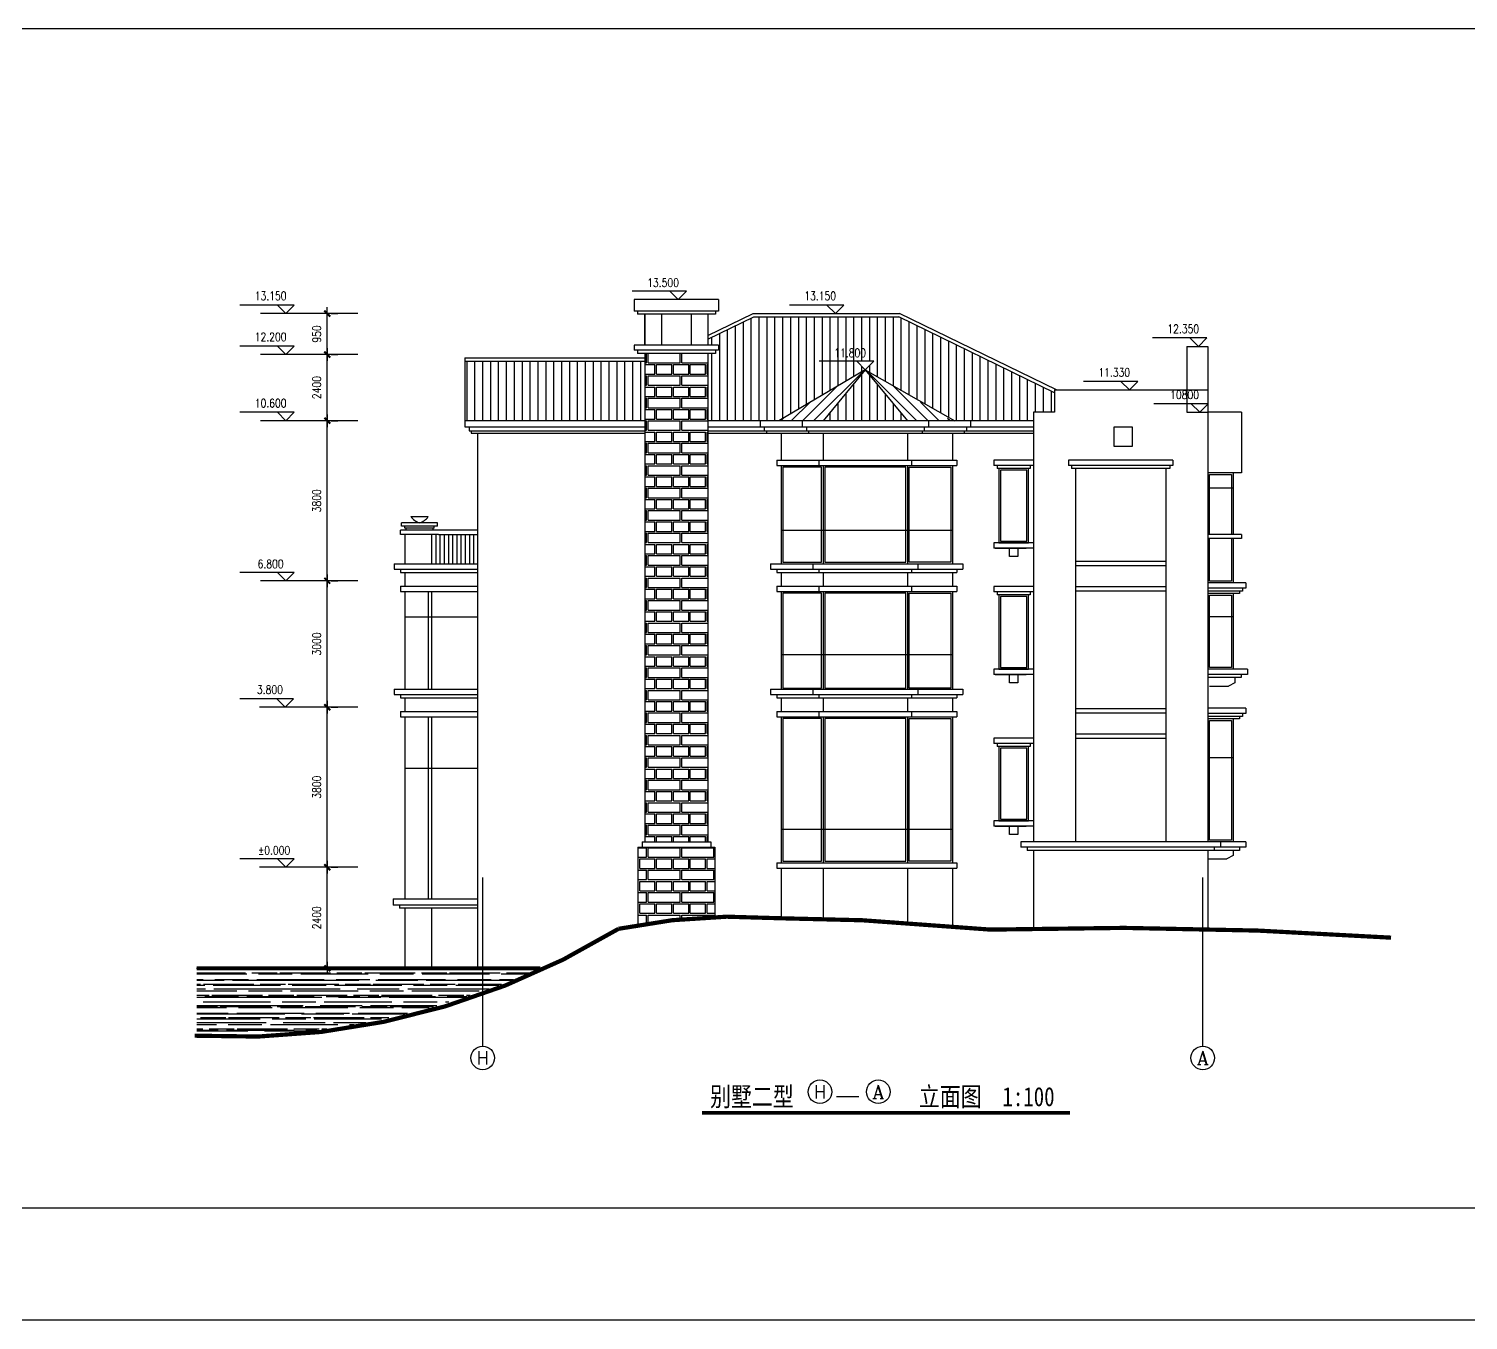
# Model space of a CAD drawing. Extents: x 68494 to 246694, y -171764 to -76879.
# Drawn here: x 150092 to 184274, y -107538 to -76879 of the extents above; entities that cross this region are included whole.
import ezdxf
from ezdxf.enums import TextEntityAlignment as Align

# ---------------------------------------------------------------- set-up
doc = ezdxf.new("R2010")
doc.units = 0
doc.header["$LTSCALE"] = 1000
doc.header["$MEASUREMENT"] = 0
doc.layers.get('0').update_dxf_attribs({"linetype": 'CONTINUOUS'})
for name, color, linetype in [('AXIS', 3, 'CONTINUOUS'), ('AXIS_TEXT', 7, 'CONTINUOUS'), ('HATCH', 8, 'CONTINUOUS'), ('PUB_DIM', 3, 'CONTINUOUS'), ('SHEET', 1, 'CONTINUOUS'), ('TEXT', 7, 'CONTINUOUS'), ('Tile', 8, 'CONTINUOUS'), ('WALL', 4, 'CONTINUOUS'), ('WINDOW', 51, 'CONTINUOUS')]:
    doc.layers.add(name, color=color, linetype=linetype)
doc.styles.add('COMPLEX', font='COMPLEX')
doc.styles.add('DIM_FONT', font='SIMPLEX', dxfattribs={"width": 0.8})
doc.styles.get("Standard").update_dxf_attribs({"font": ''})
doc.styles.get('Standard').set_extended_font_data('KaiTi_GB2312')
doc.dimstyles.new('DIMN', dxfattribs={"dimtxt": 300, "dimasz": 1, "dimexe": 250, "dimexo": 300, "dimgap": 150, "dimtad": 1, "dimdec": 0, "dimzin": 0, "dimdsep": 46, "dimtxsty": 'DIM_FONT', "dimblk": '_DIMX', "dimblk1": 'DIMBK1', "dimblk2": 'DIMBK1', "dimcen": 1, "dimclrt": 7, "dimadec": 0, "dimazin": 0, "dimtfac": 1, "dimtdec": 0, "dimtix": 1, "dimtmove": 2, "dimatfit": 3, "dimldrblk": '_DIMX', "dimfxl": 1, "dimtvp": 1.5, "dimtolj": 1, "dimtzin": 0, "dimarcsym": 0})

# ---------------------------------------------------------------- blocks, each defined once
blk = doc.blocks.new('_AXISO')
blk.add_circle((0, 0), 0.5)
at = {"layer": 'AXIS_TEXT', "style": 'COMPLEX', "width": 1.041667}
blk.add_attdef('A', text='', height=0.56, dxfattribs=at).set_placement((-0.25, -0.28), (0.25, -0.28), align=Align.FIT)
blk = doc.blocks.new('_DIMX')
blk.add_line((-150, 0), (150, 0))
at = {"const_width": 50}
blk.add_lwpolyline([(-70, -70), (70, 70)], dxfattribs=at)
blk = doc.blocks.new('*D316')
at = {"color": 0, "linetype": 'ByBlock', "transparency": 16777216}
for p, q in [((157181, -96783), (157181, -92985)), ((157275, -92984), (157431, -92984)), ((157275, -96784), (157431, -96784))]:
    blk.add_line(p, q, dxfattribs=at)
for p, rotation in [((157181, -92984), 90), ((157181, -96784), 270)]:
    blk.add_blockref('_DIMX', p, dxfattribs=dict(at, rotation=rotation))
at = {"color": 7, "linetype": 'ByBlock', "transparency": 16777216, "insert": (156931, -94884), "char_height": 200, "attachment_point": 5, "rotation": 90, "style": 'DIM_FONT'}
blk.add_mtext('\\A1;3800', dxfattribs=at)
blk = doc.blocks.new('DIMBK1')
at = {"color": 0}
blk.add_line((-1, 0), (1, 0), dxfattribs=at)
blk.add_circle((0, 0), 0.25, dxfattribs=at)
blk = doc.blocks.new('*D315')
at = {"color": 0, "linetype": 'ByBlock', "transparency": 16777216}
for p, q in [((157181, -92983), (157181, -89985)), ((157275, -89984), (157431, -89984)), ((157275, -92984), (157431, -92984))]:
    blk.add_line(p, q, dxfattribs=at)
for p, rotation in [((157181, -89984), 90), ((157181, -92984), 270)]:
    blk.add_blockref('_DIMX', p, dxfattribs=dict(at, rotation=rotation))
at = {"color": 7, "linetype": 'ByBlock', "transparency": 16777216, "insert": (156931, -91484), "char_height": 200, "attachment_point": 5, "rotation": 90, "style": 'DIM_FONT'}
blk.add_mtext('\\A1;3000', dxfattribs=at)
blk = doc.blocks.new('*D314')
at = {"color": 0, "linetype": 'ByBlock', "transparency": 16777216}
for p, q in [((157181, -89983), (157181, -86185)), ((157275, -86184), (157431, -86184)), ((157275, -89984), (157431, -89984))]:
    blk.add_line(p, q, dxfattribs=at)
for p, rotation in [((157181, -86184), 90), ((157181, -89984), 270)]:
    blk.add_blockref('_DIMX', p, dxfattribs=dict(at, rotation=rotation))
at = {"color": 7, "linetype": 'ByBlock', "transparency": 16777216, "insert": (156931, -88084), "char_height": 200, "attachment_point": 5, "rotation": 90, "style": 'DIM_FONT'}
blk.add_mtext('\\A1;3800', dxfattribs=at)
blk = doc.blocks.new('*D313')
at = {"color": 0, "linetype": 'ByBlock', "transparency": 16777216}
for p, q in [((157181, -86183), (157181, -84613)), ((157275, -84612), (157431, -84612)), ((157275, -86184), (157431, -86184))]:
    blk.add_line(p, q, dxfattribs=at)
for p, rotation in [((157181, -84612), 90), ((157181, -86184), 270)]:
    blk.add_blockref('_DIMX', p, dxfattribs=dict(at, rotation=rotation))
at = {"color": 7, "linetype": 'ByBlock', "transparency": 16777216, "insert": (156931, -85398), "char_height": 200, "attachment_point": 5, "rotation": 90, "style": 'DIM_FONT'}
blk.add_mtext('\\A1;2400', dxfattribs=at)
blk = doc.blocks.new('*D312')
at = {"color": 0, "linetype": 'ByBlock', "transparency": 16777216}
for p, q in [((157181, -84611), (157181, -83639)), ((157275, -83638), (157431, -83638)), ((157275, -84612), (157431, -84612))]:
    blk.add_line(p, q, dxfattribs=at)
for p, rotation in [((157181, -83638), 90), ((157181, -84612), 270)]:
    blk.add_blockref('_DIMX', p, dxfattribs=dict(at, rotation=rotation))
at = {"color": 7, "linetype": 'ByBlock', "transparency": 16777216, "insert": (156931, -84125), "char_height": 200, "attachment_point": 5, "rotation": 90, "style": 'DIM_FONT'}
blk.add_mtext('\\A1;950', dxfattribs=at)
blk = doc.blocks.new('*D311')
at = {"color": 0, "linetype": 'ByBlock', "transparency": 16777216}
for p, q in [((157181, -99183), (157181, -96785)), ((157275, -96784), (157431, -96784)), ((157275, -99184), (157431, -99184))]:
    blk.add_line(p, q, dxfattribs=at)
for p, rotation in [((157181, -96784), 90), ((157181, -99184), 270)]:
    blk.add_blockref('_DIMX', p, dxfattribs=dict(at, rotation=rotation))
at = {"color": 7, "linetype": 'ByBlock', "transparency": 16777216, "insert": (156931, -97984), "char_height": 200, "attachment_point": 5, "rotation": 90, "style": 'DIM_FONT'}
blk.add_mtext('\\A1;2400', dxfattribs=at)

msp = doc.modelspace()

# ---------------------------------------------------------------- hatches: boundary and pattern name
h = msp.add_hatch()
h.set_pattern_fill('ANSI31', color=8, scale=1500, style=0)
h.set_pattern_definition([(45, (7586.22, -15580.56), (-132.58252, 132.58252), [])])
h.paths.add_polyline_path([(167900.3, -86182.5), (168957.2, -86182.5), (169957.1, -84973)])
h = msp.add_hatch()
h.set_pattern_fill('ANSI31', color=8, scale=1500, style=0)
h.set_pattern_definition([(135, (332327.9, -15580.56), (132.58252, 132.58252), [])])
h.paths.add_polyline_path([(172013.8, -86182.5), (170956.9, -86182.5), (169957.1, -84973)])
at = {"layer": 'HATCH'}
h = msp.add_hatch(dxfattribs=at)
h.set_pattern_fill('ANSI31', color=256, scale=1500, angle=45, style=0)
h.paths.add_polyline_path([(167309.2, -83716.7), (166220.8, -84247.5), (166220.8, -84387.3), (166470.8, -84387.3), (166470.8, -84512.3), (166395.8, -84512.3), (166395.8, -84587.3), (166220.8, -84587.3), (166220.8, -86182.5), (167900.3, -86182.5), (169957.1, -84973), (169757.1, -84773), (170157.1, -84773), (169957.1, -84973), (172084.1, -86182.5), (173950.8, -86182.5), (173950.8, -85983.7), (174450.8, -85983.7), (174450.8, -85520.4), (170752.5, -83716.7)])
h.paths.add_polyline_path([(160450.8, -84770.9), (160450.8, -86182.5), (164720.8, -86182.5), (164720.8, -84770.9)])
h.paths.add_polyline_path([(169181.3, -84723), (170012.8, -84723), (170012.8, -84423), (169181.3, -84423)], flags=24)
h = msp.add_hatch(dxfattribs=at)
h.set_pattern_fill('AR-BRELM', color=256, scale=100, style=0)
h.set_pattern_definition([(0, (0, 0), (0, 533.4), [762.5, -37.5]), (0, (0, 225), (0, 533.4), [762.5, -37.5]), (0, (200, 266.7), (0, 533.4), [362.5, -37.5]), (0, (200, 491.7), (0, 533.4), [362.5, -37.5]), (90, (0, 0), (-800, 5e-14), [225, -308.4]), (90, (-37.5, 0), (-800, 5e-14), [225, -308.4]), (90, (200, 266.7), (-400, 2e-14), [225, -308.4]), (90, (162.5, 266.7), (-400, 2e-14), [225, -308.4])])
h.paths.add_polyline_path([(166220.8, -84587.3), (164720.8, -84587.3), (164720.8, -96183.7), (166220.8, -96183.7)])
h.paths.add_polyline_path([(164555.1, -98158.7, -0.0334363), (166386.6, -97966.1), (166386.6, -96308.7), (164555.1, -96308.7)])
h = msp.add_hatch(dxfattribs=at)
h.set_pattern_fill('ANSI31', color=256, scale=1500, angle=45, style=0)
h.paths.add_polyline_path([(169957.1, -84973), (168957.2, -86182.5), (170956.9, -86182.5)])
h = msp.add_hatch(dxfattribs=at)
h.set_pattern_fill('AR-RROOF', color=256, scale=200, style=0)
h.set_pattern_definition([(0, (7650, -15867.97), (440, 200), [3000, -400, 1000, -200]), (0, (7916, -15767.97), (-200, 266), [600, -66, 1200, -150]), (0, (7750, -15697.97), (1040, 134), [1600, -280, 800, -200])])
h.paths.add_polyline_path([(162003.6, -99283.7), (154084.5, -99283.7), (154084.5, -100808.7, 0.1051432)])

# ---------------------------------------------------------------- linework, layer by layer
for p, q in [((159167.1, -88461.2), (159576.6, -88461.2)), ((159755.8, -88883.7), (159755.8, -89583.8)), ((159855.8, -88883.7), (159855.8, -89583.8)), ((159855.8, -88883.7), (159855.8, -89583.8)), ((159855.8, -88883.7), (159855.8, -89583.8)), ((159955.8, -88883.7), (159955.8, -89583.8)), ((160055.8, -88883.7), (160055.8, -89583.8)), ((160155.8, -88883.7), (160155.8, -89583.8)), ((160255.8, -88883.7), (160255.8, -89583.8)), ((160355.8, -88883.7), (160355.8, -89583.8)), ((160355.8, -88883.7), (160355.8, -89583.8)), ((160355.8, -88883.7), (160355.8, -89583.8)), ((160455.8, -88883.7), (160455.8, -89583.8)), ((160555.8, -88883.7), (160555.8, -89583.8)), ((160655.8, -88883.7), (160655.8, -89583.8)), ((154077.9, -99183.7), (162236.1, -99183.7)), ((169272.4, -102226.3), (169805.9, -102226.3))]:
    msp.add_line(p, q)
at = {"const_width": 100}
for points in [[(167957.4, -97996.2, 0.0704904), (164097.9, -98245.9, -0.1531519), (154030.1, -100783.7)], [(182442.4, -98456.5, 0.0247496), (172927.7, -98264.9), (169888, -98043.2), (167957.4, -97996.2)]]:
    msp.add_lwpolyline(points, format="xyb", dxfattribs=at)
at = {"const_width": 90}
msp.add_lwpolyline([(154077.9, -99183.7), (162236.1, -99183.7)], dxfattribs=at)
for centre, start, end in [((159483.3, -88237.9), 215.22636, 253.26584), ((159260.4, -88237.9), 286.73416, 324.77364)]:
    msp.add_arc(centre, 387.2, start, end)
at = {"layer": 'AXIS'}
for p, q in [((160870.8, -101031.6), (160870.8, -97031.6)), ((177970.8, -101031.6), (177970.8, -97031.6))]:
    msp.add_line(p, q, dxfattribs=at)
at = {"layer": 'HATCH'}
for p, q in [((166470.8, -83307.4), (164470.8, -83307.4)), ((164470.8, -83307.4), (164470.8, -83582.4)), ((166470.8, -83307.4), (166470.8, -83582.4)), ((166470.8, -83582.4), (164470.8, -83582.4)), ((164545.8, -83582.4), (164545.8, -83657.4)), ((166395.8, -83657.4), (164545.8, -83657.4)), ((164720.8, -84387.3), (164720.8, -83657.4)), ((166395.8, -83657.4), (164720.8, -83657.4)), ((164720.8, -83657.4), (164720.8, -84387.3)), ((164720.8, -83657.4), (164720.8, -84387.3)), ((165120.8, -83657.4), (165120.8, -84387.3)), ((165820.8, -83657.4), (165820.8, -84387.3)), ((166220.8, -83657.4), (166220.8, -84387.3)), ((166395.8, -83582.4), (166395.8, -83657.4)), ((166470.8, -84387.3), (164470.8, -84387.3)), ((164470.8, -84387.3), (164470.8, -84512.3)), ((166470.8, -84387.3), (166470.8, -84512.3)), ((166470.8, -84512.3), (164470.8, -84512.3)), ((164545.8, -84512.3), (164545.8, -84587.3)), ((166395.8, -84587.3), (164545.8, -84587.3)), ((166370.8, -84512.3), (164570.8, -84512.3)), ((164720.8, -84587.3), (164720.8, -96183.7)), ((166220.8, -84587.3), (166220.8, -96183.7)), ((166395.8, -84512.3), (166395.8, -84587.3)), ((164555.1, -96308.7), (166386.6, -96308.7)), ((164555.1, -96308.7), (164555.1, -98160)), ((164655.1, -96183.7), (166286.6, -96183.7)), ((164655.1, -96183.7), (164655.1, -96308.7)), ((166286.6, -96183.7), (166286.6, -96308.7)), ((166386.6, -96308.7), (166386.6, -97967.6))]:
    msp.add_line(p, q, dxfattribs=at)
at = {"layer": 'PUB_DIM'}
for p, q in [((165514.9, -83107.4), (164422.4, -83107.4)), ((165314.9, -83107.4), (165514.9, -83307.4)), ((165714.9, -83107.4), (165314.9, -83107.4)), ((165514.9, -83307.4), (165714.9, -83107.4)), ((156195.5, -83436.7), (155102.9, -83436.7)), ((157909, -83636.7), (155594.6, -83636.7)), ((155995.5, -83436.7), (156195.5, -83636.7)), ((156395.5, -83436.7), (155995.5, -83436.7)), ((156195.5, -83636.7), (156395.5, -83436.7)), ((169245.6, -83436.7), (168153.1, -83436.7)), ((169045.6, -83436.7), (169245.6, -83636.7)), ((169445.6, -83436.7), (169045.6, -83436.7)), ((169245.6, -83636.7), (169445.6, -83436.7)), ((156195.5, -84410.9), (155102.9, -84410.9)), ((155995.5, -84410.9), (156195.5, -84610.9)), ((156395.5, -84410.9), (155995.5, -84410.9)), ((156195.5, -84610.9), (156395.5, -84410.9)), ((177867.1, -84219.5), (176774.5, -84219.5)), ((177667.1, -84219.5), (177867.1, -84419.5)), ((178067.1, -84219.5), (177667.1, -84219.5)), ((177867.1, -84419.5), (178067.1, -84219.5)), ((157909, -84610.9), (155594.6, -84610.9)), ((169957.1, -84773), (168864.5, -84773)), ((169757.1, -84773), (169957.1, -84973)), ((170157.1, -84773), (169757.1, -84773)), ((169957.1, -84973), (170157.1, -84773)), ((176229, -85253.9), (175136.5, -85253.9)), ((176029, -85253.9), (176229, -85453.9)), ((176429, -85253.9), (176029, -85253.9)), ((176229, -85453.9), (176429, -85253.9)), ((177898.9, -85783.5), (176806.3, -85783.5)), ((177698.9, -85783.5), (177898.9, -85983.5)), ((178098.9, -85783.5), (177698.9, -85783.5)), ((177898.9, -85983.5), (178098.9, -85783.5)), ((156195.5, -85983.2), (155102.9, -85983.2)), ((155995.5, -85983.2), (156195.5, -86183.2)), ((156395.5, -85983.2), (155995.5, -85983.2)), ((156195.5, -86183.2), (156395.5, -85983.2)), ((157907.1, -86183.5), (155592.6, -86183.5)), ((156195.1, -89783.7), (155102.6, -89783.7)), ((155995.1, -89783.7), (156195.1, -89983.7)), ((156395.1, -89783.7), (155995.1, -89783.7)), ((156195.1, -89983.7), (156395.1, -89783.7)), ((157907.1, -89983.7), (155592.6, -89983.7)), ((156179.2, -92783.8), (155102.6, -92783.8)), ((155979.2, -92783.8), (156179.2, -92983.8)), ((156379.2, -92783.8), (155979.2, -92783.8)), ((156179.2, -92983.8), (156379.2, -92783.8)), ((157907.1, -92983.8), (155568.7, -92983.8)), ((156195.1, -96583.7), (155102.6, -96583.7)), ((155995.1, -96583.7), (156195.1, -96783.7)), ((156395.1, -96583.7), (155995.1, -96583.7)), ((156195.1, -96783.7), (156395.1, -96583.7)), ((157907.1, -96783.7), (155568.7, -96783.7))]:
    msp.add_line(p, q, dxfattribs=at)
at = {"layer": 'SHEET', "color": 1}
for p, q in [((189005.4, -76879.3), (149405.4, -76879.3)), ((189005.4, -104879.3), (149405.4, -104879.3)), ((187293.5, -107538), (127893.6, -107538))]:
    msp.add_line(p, q, dxfattribs=at)
at = {"layer": 'Tile', "color": 3, "const_width": 84}
msp.add_lwpolyline([(166078.9, -102614.9), (174817.6, -102614.9)], dxfattribs=at)
at = {"layer": 'WALL'}
for p, q in [((166220.8, -84158.5), (167290.7, -83636.7)), ((167290.7, -83636.7), (170771, -83636.7)), ((174496.8, -85453.9), (170771, -83636.7)), ((177590.8, -84419.5), (178090.8, -84419.5)), ((177590.8, -84419.5), (177590.8, -85438.2)), ((178090.8, -84419.5), (178090.8, -96183.7)), ((160450.8, -84690.9), (160450.8, -86182.5)), ((160450.8, -84690.9), (164720.8, -84690.9)), ((174450.8, -85453.9), (174450.8, -85983.7)), ((174450.8, -85453.9), (177590.8, -85453.9)), ((177590.8, -85438.2), (177590.8, -85983.5)), ((177590.8, -85453.9), (178090.8, -85453.9)), ((174450.8, -85983.7), (173950.8, -85983.7)), ((173950.8, -85983.7), (173950.8, -96183.7)), ((177590.8, -85983.5), (178090.8, -85983.5)), ((160450.8, -86182.5), (160450.8, -86332.5)), ((160450.8, -86332.5), (160550.8, -86332.5)), ((160550.8, -86332.5), (160550.8, -86422.5)), ((160550.8, -86422.5), (160600.8, -86422.5)), ((160600.8, -86422.5), (160600.8, -86482.5)), ((160600.8, -86482.5), (160750.8, -86482.5)), ((160600.8, -86482.5), (160750.8, -86482.5)), ((160750.8, -86482.5), (160750.8, -99183.7)), ((159022.9, -88883.7), (159022.9, -89583.8)), ((159022.9, -89783.8), (159022.9, -90110.8)), ((159022.9, -90235.8), (159022.9, -92559.8)), ((159022.9, -92759.8), (159022.9, -93086.8)), ((159022.9, -93211.8), (159022.9, -97533.7)), ((173950.8, -96383.7), (173950.8, -98240.3)), ((178090.8, -96383.7), (178090.8, -98251.9)), ((159022.9, -97758.7), (159022.9, -99183.7))]:
    msp.add_line(p, q, dxfattribs=at)
at = {"layer": 'WALL', "color": 7}
for p, q in [((166220.8, -84247.5), (167309.2, -83716.7)), ((167309.2, -83716.7), (170752.5, -83716.7)), ((174450.8, -85520.4), (170752.5, -83716.7)), ((160450.8, -84770.9), (164720.8, -84770.9)), ((169957.1, -84973), (167900.2, -86182.6)), ((169957.1, -84973), (168957.2, -86182.6)), ((169957.1, -84973), (172084.2, -86182.6)), ((169957.1, -84973), (170956.9, -86182.6)), ((178890.8, -85983.5), (178090.8, -85983.5)), ((178890.8, -85983.7), (178890.8, -87423.7)), ((160450.8, -86182.5), (164720.8, -86182.5)), ((160550.8, -86332.5), (164720.8, -86332.5)), ((160600.8, -86422.5), (164720.8, -86422.5)), ((166220.8, -86182.5), (173950.8, -86182.5)), ((166220.8, -86332.5), (173950.8, -86332.5)), ((166220.8, -86422.5), (173950.8, -86422.5)), ((167457.4, -86182.5), (167457.4, -86332.5)), ((167557.4, -86332.5), (167557.4, -86422.5)), ((167609.6, -86422.5), (167609.6, -86482.5)), ((168457.3, -86182.5), (168457.3, -86332.5)), ((168557.3, -86332.5), (168557.3, -86422.5)), ((168609.5, -86422.5), (168609.5, -86482.5)), ((171304.6, -86422.5), (171304.6, -86482.5)), ((171356.8, -86332.5), (171356.8, -86422.5)), ((171456.8, -86182.5), (171456.8, -86332.5)), ((172304.5, -86422.5), (172304.5, -86482.5)), ((172356.8, -86332.5), (172356.8, -86422.5)), ((172456.8, -86182.5), (172456.8, -86332.5)), ((160750.8, -86482.5), (164720.8, -86482.5)), ((166220.8, -86482.5), (173950.8, -86482.5)), ((167957.4, -86482.5), (167957.4, -87119.7)), ((168957.3, -86482.5), (168957.3, -87119.7)), ((170956.8, -86482.5), (170956.8, -87119.7)), ((172027.1, -86482.5), (172027.1, -87119.7)), ((167857.4, -87119.7), (172127.1, -87119.7)), ((167857.4, -87119.7), (167857.4, -87244.7)), ((168857.3, -87119.7), (168857.3, -87244.7)), ((171056.8, -87119.7), (171056.8, -87244.7)), ((172127.1, -87119.7), (172127.1, -87244.7)), ((173950.8, -87119.8), (173010.8, -87119.8)), ((173010.8, -87119.8), (173010.8, -87244.8)), ((173950.8, -87119.8), (173950.8, -87244.8)), ((177260.8, -87119.8), (174780.8, -87119.8)), ((174780.8, -87119.8), (174780.8, -87244.8)), ((177260.8, -87119.8), (177260.8, -87244.8)), ((167857.4, -87244.7), (172127.1, -87244.7)), ((167957.4, -87244.7), (167957.4, -89583.8)), ((168957.3, -87244.7), (168957.3, -89583.8)), ((170956.8, -87244.7), (170956.8, -89583.8)), ((172027.1, -87244.7), (172027.1, -89583.8)), ((173950.8, -87244.8), (173010.8, -87244.8)), ((173085.8, -87244.8), (173085.8, -87319.8)), ((173875.8, -87319.8), (173085.8, -87319.8)), ((173875.8, -87244.8), (173875.8, -87319.8)), ((177260.8, -87244.8), (174780.8, -87244.8)), ((174855.8, -87244.8), (174855.8, -87319.8)), ((177185.8, -87319.8), (174855.8, -87319.8)), ((174950.8, -87319.8), (174950.8, -96183.7)), ((177090.8, -87319.8), (177090.8, -96183.7)), ((177185.8, -87244.8), (177185.8, -87319.8)), ((178890.8, -87423.7), (178090.8, -87423.7)), ((158922.9, -88883.7), (158922.9, -88783.7)), ((160750.8, -88783.7), (158922.9, -88783.7)), ((159796.9, -88608.7), (158946.8, -88608.7)), ((158946.8, -88683.7), (158946.8, -88608.7)), ((159796.9, -88683.7), (158946.8, -88683.7)), ((159021.8, -88733.7), (159021.8, -88683.7)), ((159721.9, -88733.7), (159021.8, -88733.7)), ((159047.9, -88733.7), (159047.9, -88783.7)), ((159696.9, -88783.7), (159696.9, -88733.7)), ((159721.9, -88733.7), (159721.9, -88683.7)), ((159796.9, -88683.7), (159796.9, -88608.7)), ((159820.8, -88883.7), (158922.9, -88883.7)), ((159655.8, -88883.7), (159655.8, -89583.8)), ((159820.8, -88883.7), (160750.8, -88883.7)), ((173010.8, -89083.9), (173010.8, -89208.9)), ((173950.8, -89083.9), (173010.8, -89083.9)), ((173950.8, -89208.9), (173010.8, -89208.9)), ((173040.8, -89208.9), (173780.8, -89208.9)), ((173785.2, -89208.9), (173045.2, -89208.9)), ((173950.8, -89083.9), (173950.8, -89208.9)), ((178890.8, -88883.7), (178090.8, -88883.7)), ((178890.8, -88983.7), (178090.8, -88983.7)), ((178890.8, -88883.7), (178890.8, -88983.7)), ((158772.9, -89583.8), (160750.8, -89583.8)), ((158772.9, -89583.8), (158772.9, -89708.8)), ((158772.9, -89708.8), (160750.8, -89708.8)), ((158872.9, -89708.8), (160750.8, -89708.8)), ((158922.9, -89708.8), (158922.9, -89783.8)), ((158922.9, -89783.8), (160750.8, -89783.8)), ((160750.8, -89783.8), (160750.8, -90110.8)), ((167707.4, -89583.8), (172277.1, -89583.8)), ((167707.4, -89583.8), (167707.4, -89708.8)), ((167707.4, -89708.8), (172277.1, -89708.8)), ((167707.4, -89708.8), (172277.1, -89708.8)), ((167857.4, -89708.8), (167857.4, -89783.8)), ((167857.4, -89783.8), (172127.1, -89783.8)), ((167957.4, -89783.8), (167957.4, -90110.8)), ((167957.4, -89783.8), (167957.4, -90110.8)), ((168707.3, -89583.8), (168707.3, -89708.8)), ((168857.3, -89708.8), (168857.3, -89783.8)), ((168957.3, -89783.8), (168957.3, -90110.8)), ((168957.3, -89783.8), (168957.3, -90110.8)), ((170956.8, -89783.8), (170956.8, -90110.8)), ((170956.8, -89783.8), (170956.8, -90110.8)), ((171056.8, -89708.8), (171056.8, -89783.8)), ((171206.8, -89583.8), (171206.8, -89708.8)), ((172027.1, -89783.8), (172027.1, -90110.8)), ((172027.1, -89783.8), (172027.1, -90110.8)), ((172127.1, -89708.8), (172127.1, -89783.8)), ((172277.1, -89583.8), (172277.1, -89708.8)), ((158922.9, -90110.8), (160750.8, -90110.8)), ((158922.9, -90110.8), (158922.9, -90235.8)), ((158922.9, -90235.8), (160750.8, -90235.8)), ((160750.8, -90235.8), (160750.8, -92559.8)), ((167857.4, -90110.8), (172127.1, -90110.8)), ((167857.4, -90110.8), (167857.4, -90235.8)), ((167857.4, -90235.8), (172127.1, -90235.8)), ((167957.4, -90235.8), (167957.4, -92559.8)), ((168857.3, -90110.8), (168857.3, -90235.8)), ((168857.3, -90110.8), (168857.3, -90235.8)), ((168957.3, -90235.8), (168957.3, -92559.8)), ((168957.3, -90235.8), (168957.3, -92559.8)), ((170956.8, -90235.8), (170956.8, -92559.8)), ((171056.8, -90110.8), (171056.8, -90235.8)), ((171056.8, -90110.8), (171056.8, -90235.8)), ((172027.1, -90235.8), (172027.1, -92559.8)), ((172127.1, -90110.8), (172127.1, -90235.8)), ((173950.8, -90119.8), (173010.8, -90119.8)), ((173010.8, -90119.8), (173010.8, -90244.8)), ((173950.8, -90119.8), (173950.8, -90244.8)), ((178990.8, -90033.7), (178090.8, -90033.7)), ((178990.8, -90158.7), (178090.8, -90158.7)), ((178915.8, -90233.7), (178090.8, -90233.7)), ((178840.8, -90233.7), (178840.8, -90283.7)), ((178915.8, -90158.7), (178915.8, -90233.7)), ((178990.8, -90033.7), (178990.8, -90158.7)), ((173950.8, -90244.8), (173010.8, -90244.8)), ((173085.8, -90244.8), (173085.8, -90319.8)), ((173875.8, -90319.8), (173085.8, -90319.8)), ((173875.8, -90244.8), (173875.8, -90319.8)), ((178840.8, -90283.7), (178090.8, -90283.7)), ((173010.8, -92083.9), (173010.8, -92208.9)), ((173950.8, -92083.9), (173010.8, -92083.9)), ((173950.8, -92208.9), (173010.8, -92208.9)), ((173040.8, -92208.9), (173780.8, -92208.9)), ((173785.2, -92208.9), (173045.2, -92208.9)), ((173950.8, -92083.9), (173950.8, -92208.9)), ((179030.8, -92083.8), (178090.8, -92083.8)), ((179030.8, -92208.8), (178090.8, -92208.8)), ((178880.8, -92208.8), (178090.8, -92208.8)), ((178880.8, -92283.8), (178090.8, -92283.8)), ((178730.8, -92283.8), (178730.8, -92402.9)), ((178880.8, -92208.8), (178880.8, -92283.8)), ((179030.8, -92083.8), (179030.8, -92208.8)), ((158772.9, -92559.8), (160750.8, -92559.8)), ((158772.9, -92559.8), (158772.9, -92684.8)), ((167707.4, -92559.8), (172277.1, -92559.8)), ((167707.4, -92559.8), (167707.4, -92684.8)), ((168707.3, -92559.8), (168707.3, -92684.8)), ((171206.8, -92559.8), (171206.8, -92684.8)), ((172277.1, -92559.8), (172277.1, -92684.8)), ((178130.8, -92484.1), (178580.6, -92484.1)), ((178730.8, -92402.9), (178580.6, -92484.1)), ((158772.9, -92684.8), (160750.8, -92684.8)), ((158872.9, -92684.8), (160750.8, -92684.8)), ((158922.9, -92684.8), (158922.9, -92759.8)), ((158922.9, -92759.8), (160750.8, -92759.8)), ((159022.9, -92759.8), (159022.9, -93086.8)), ((159022.9, -92759.8), (159022.9, -93086.8)), ((160750.8, -92759.8), (160750.8, -93086.8)), ((167707.4, -92684.8), (172277.1, -92684.8)), ((167707.4, -92684.8), (172277.1, -92684.8)), ((167857.4, -92684.8), (167857.4, -92759.8)), ((167857.4, -92759.8), (172127.1, -92759.8)), ((167957.4, -92759.8), (167957.4, -93086.8)), ((167957.4, -92759.8), (167957.4, -93086.8)), ((168857.3, -92684.8), (168857.3, -92759.8)), ((168957.3, -92759.8), (168957.3, -93086.8)), ((168957.3, -92759.8), (168957.3, -93086.8)), ((170956.8, -92759.8), (170956.8, -93086.8)), ((170956.8, -92759.8), (170956.8, -93086.8)), ((171056.8, -92684.8), (171056.8, -92759.8)), ((172027.1, -92759.8), (172027.1, -93086.8)), ((172027.1, -92759.8), (172027.1, -93086.8)), ((172127.1, -92684.8), (172127.1, -92759.8)), ((158922.9, -93086.8), (160750.8, -93086.8)), ((158922.9, -93086.8), (158922.9, -93211.8)), ((158922.9, -93211.8), (160750.8, -93211.8)), ((160750.8, -93211.8), (160750.8, -97533.7)), ((167857.4, -93086.8), (172127.1, -93086.8)), ((167857.4, -93086.8), (167857.4, -93211.8)), ((167857.4, -93211.8), (172127.1, -93211.8)), ((167957.4, -93211.8), (167957.4, -96683.7)), ((168857.3, -93086.8), (168857.3, -93211.8)), ((168957.3, -93211.8), (168957.3, -96683.7)), ((170956.8, -93211.8), (170956.8, -96683.7)), ((171056.8, -93086.8), (171056.8, -93211.8)), ((172027.1, -93211.8), (172027.1, -96683.7)), ((172127.1, -93086.8), (172127.1, -93211.8)), ((178990.8, -93009.7), (178090.8, -93009.7)), ((178990.8, -93134.7), (178090.8, -93134.7)), ((178915.8, -93209.7), (178090.8, -93209.7)), ((178840.8, -93259.7), (178090.8, -93259.7)), ((178840.8, -93209.7), (178840.8, -93259.7)), ((178915.8, -93134.7), (178915.8, -93209.7)), ((178990.8, -93009.7), (178990.8, -93134.7)), ((173950.8, -93719.6), (173010.8, -93719.6)), ((173010.8, -93719.6), (173010.8, -93844.6)), ((173950.8, -93844.6), (173010.8, -93844.6)), ((173085.8, -93844.6), (173085.8, -93919.6)), ((173875.8, -93919.6), (173085.8, -93919.6)), ((173875.8, -93844.6), (173875.8, -93919.6)), ((173950.8, -93719.6), (173950.8, -93844.6)), ((173010.8, -95683.7), (173010.8, -95808.7)), ((173950.8, -95683.7), (173010.8, -95683.7)), ((173950.8, -95683.7), (173950.8, -95808.7)), ((173950.8, -95808.7), (173010.8, -95808.7)), ((173040.8, -95808.7), (173780.8, -95808.7)), ((173785.2, -95808.7), (173045.2, -95808.7)), ((173650.8, -96183.7), (173650.8, -96308.7)), ((178990.8, -96183.7), (173650.8, -96183.7)), ((176590.8, -96308.7), (173650.8, -96308.7)), ((173800.8, -96308.7), (173800.8, -96383.7)), ((178990.8, -96308.7), (173800.8, -96308.7)), ((178840.8, -96383.7), (173800.8, -96383.7)), ((178240.8, -96308.7), (178240.8, -96383.7)), ((178390.8, -96183.7), (178390.8, -96308.7)), ((178690.8, -96383.7), (178690.8, -96502.8)), ((178840.8, -96308.7), (178840.8, -96383.7)), ((178990.8, -96183.7), (178990.8, -96308.7)), ((167857.4, -96683.7), (172127.1, -96683.7)), ((167857.4, -96683.7), (167857.4, -96808.7)), ((172127.1, -96683.7), (172127.1, -96808.7)), ((178090.8, -96584), (178540.6, -96584)), ((178690.8, -96502.8), (178540.6, -96584)), ((167857.4, -96808.7), (172127.1, -96808.7)), ((167957.4, -96808.7), (167957.4, -97996.2)), ((168957.3, -96808.7), (168957.3, -98020.5)), ((170956.8, -96808.7), (170956.8, -98122.8)), ((172027.1, -96808.7), (172027.1, -98197.3)), ((158746.2, -97533.7), (160750.8, -97533.7)), ((158746.2, -97533.7), (158746.2, -97683.7)), ((160750.8, -97683.7), (158746.2, -97683.7)), ((160750.8, -97683.7), (158746.2, -97683.7)), ((158896.2, -97683.7), (158896.2, -97758.7)), ((160750.8, -97758.7), (158896.2, -97758.7)), ((159655.8, -97758.7), (159655.8, -99183.7)), ((160750.8, -97758.7), (160750.8, -99183.7))]:
    msp.add_line(p, q, dxfattribs=at)
for points in [[(175856.1, -86787.8), (176306.1, -86787.8), (176306.1, -86337.8), (175856.1, -86337.8)], [(173581, -89408.6), (173380.7, -89408.6), (173380.7, -89208.9), (173581, -89208.9)], [(173581, -92408.6), (173380.7, -92408.6), (173380.7, -92208.9), (173581, -92208.9)], [(173581, -96008.3), (173380.7, -96008.3), (173380.7, -95808.7), (173581, -95808.7)]]:
    msp.add_lwpolyline(points, close=True, dxfattribs=at)
at = {"layer": 'WINDOW'}
for p, q in [((178690.8, -87423.7), (178690.8, -88883.7)), ((178090.8, -87773.7), (178690.8, -87773.7)), ((167957.4, -88783.8), (172027.1, -88783.8)), ((178690.8, -88983.7), (178690.8, -90033.7)), ((174950.8, -89519.8), (177090.8, -89519.8)), ((174950.8, -89619.8), (177090.8, -89619.8)), ((159575.8, -90235.8), (159575.8, -92559.8)), ((159655.8, -90235.8), (159655.8, -92559.8)), ((174950.8, -90119.8), (177090.8, -90119.8)), ((174950.8, -90219.8), (177090.8, -90219.8)), ((178690.8, -90283.7), (178690.8, -92083.8)), ((159022.9, -90835.8), (160750.8, -90835.8)), ((178090.8, -90833.9), (178690.8, -90833.9)), ((167957.4, -91734.9), (172027.1, -91734.9)), ((159575.8, -93211.8), (159575.8, -97533.7)), ((159655.8, -93211.8), (159655.8, -97533.7)), ((174950.8, -93019.6), (177090.8, -93019.6)), ((174950.8, -93119.6), (177090.8, -93119.6)), ((178690.8, -93259.7), (178690.8, -96183.7)), ((174950.8, -93619.6), (177090.8, -93619.6)), ((174950.8, -93719.6), (177090.8, -93719.6)), ((178690.8, -94183.7), (178090.8, -94183.7)), ((159022.9, -94433.7), (160750.8, -94433.7)), ((167957.4, -95883.7), (172027.1, -95883.7))]:
    msp.add_line(p, q, dxfattribs=at)
for points in [[(168917.3, -87284.7), (167997.4, -87284.7), (167997.4, -89543.8), (168917.3, -89543.8)], [(170916.8, -87284.7), (168997.3, -87284.7), (168997.3, -89543.8), (170916.8, -89543.8)], [(170996.8, -87284.7), (171987.1, -87284.7), (171987.1, -89543.8), (170996.8, -89543.8)], [(173830.8, -87319.8), (173130.8, -87319.8), (173130.8, -89083.9), (173830.8, -89083.9)], [(173790.8, -87359.8), (173170.8, -87359.8), (173170.8, -89043.9), (173790.8, -89043.9)], [(168917.3, -90275.8), (167997.4, -90275.8), (167997.4, -92534.9), (168917.3, -92534.9)], [(170916.8, -90275.8), (168997.3, -90275.8), (168997.3, -92534.9), (170916.8, -92534.9)], [(170996.8, -90275.8), (171987.1, -90275.8), (171987.1, -92534.9), (170996.8, -92534.9)], [(173830.8, -90319.8), (173130.8, -90319.8), (173130.8, -92083.9), (173830.8, -92083.9)], [(173790.8, -90359.8), (173170.8, -90359.8), (173170.8, -92043.9), (173790.8, -92043.9)], [(178130.8, -90323.7), (178650.8, -90323.7), (178650.8, -92043.8), (178130.8, -92043.8)], [(168917.3, -96643.7), (168917.3, -93251.8), (167997.4, -93251.8), (167997.4, -96643.7), (168917.3, -96643.7)], [(170916.8, -96643.7), (170916.8, -93251.8), (168997.3, -93251.8), (168997.3, -96643.7), (170916.8, -96643.7)], [(170996.8, -96643.7), (170996.8, -93251.8), (171987.1, -93251.8), (171987.1, -96643.7), (170996.8, -96643.7)], [(178130.8, -93299.7), (178650.8, -93299.7), (178650.8, -96143.7), (178130.8, -96143.7)], [(173830.8, -93919.6), (173130.8, -93919.6), (173130.8, -95683.7), (173830.8, -95683.7)], [(173790.8, -93959.6), (173170.8, -93959.6), (173170.8, -95643.7), (173790.8, -95643.7)]]:
    msp.add_lwpolyline(points, close=True, dxfattribs=at)
for points in [[(178130.8, -88883.7), (178130.8, -87463.7), (178650.8, -87463.7), (178650.8, -88883.7)], [(178650.8, -88983.7), (178650.8, -89993.7), (178130.8, -89993.7), (178130.8, -88983.7)]]:
    msp.add_lwpolyline(points, dxfattribs=at)

# ---------------------------------------------------------------- block references
at = {"layer": 'AXIS'}
ref = msp.add_blockref('_AXISO', (160870.8, -101311.6), dxfattribs=dict(at, xscale=560, yscale=560, zscale=560))
ref.add_attrib('A', 'H', dxfattribs={"layer": 'AXIS_TEXT', "height": 313.6, "style": 'COMPLEX', "width": 0.9375}).set_placement((160730.8, -101468.4), (161010.8, -101468.4), align=Align.FIT)
at = {"layer": 'AXIS', "xscale": 560, "yscale": 560, "zscale": 560}
for p in [(177970.8, -101311.6), (170265.2, -102114.9)]:
    msp.add_blockref('_AXISO', p, dxfattribs=at).add_auto_attribs({'A': 'A'})
at = {"layer": 'AXIS'}
ref = msp.add_blockref('_AXISO', (168881.1, -102114.9), dxfattribs=dict(at, xscale=560, yscale=560, zscale=560))
ref.add_attrib('A', 'H', dxfattribs={"layer": 'AXIS_TEXT', "height": 313.6, "style": 'COMPLEX', "width": 0.9375}).set_placement((168741.1, -102271.7), (169021.1, -102271.7), align=Align.FIT)

# ---------------------------------------------------------------- texts
at = {"layer": 'PUB_DIM', "style": 'DIM_FONT', "width": 0.8}
for s, p in [('13.500', (165154.9, -82907.4)), ('13.150', (155835.5, -83220)), ('13.150', (168885.6, -83220)), ('12.350', (177507.1, -84002.9)), ('12.200', (155835.5, -84194.3)), ('11.800', (169597.1, -84573)), ('11.330', (175869, -85037.2)), ('10.600', (155835.5, -85766.6)), ('10800', (177538.9, -85566.9)), ('6.800', (155835.1, -89583.7)), ('3.800', (155819.2, -92567.8)), ('%%p0.000', (155916.9, -96383.7))]:
    msp.add_text(s, height=200, dxfattribs=at).set_placement(p, align=Align.MIDDLE)
at = {"layer": 'TEXT', "width": 0.8}
msp.add_text('别墅二型            立面图  1:100', height=455, dxfattribs=at).set_placement((166271.8, -102457.1))

# ---------------------------------------------------------------- dimensions: what is measured, and where the dimension line sits
at = {"layer": 'PUB_DIM'}
for base, p1, p2, text, picture, middle in [((157181, -83637.7), (156975.2, -84611.5), (156975.2, -83637.7), '950', '*D312', (156931, -84124.6)), ((157181, -84611.5), (156975.2, -86183.5), (156975.2, -84611.5), '2400', '*D313', (156931, -85397.5))]:
    dim = msp.add_linear_dim(base=base, p1=p1, p2=p2, angle=270, text=text, dimstyle='DIMN', override={"dimtxt": 200}, dxfattribs=at)
    dim.commit()
    dim.dimension.update_dxf_attribs({"geometry": picture, "text_midpoint": middle})
for base, p1, p2, picture, middle in [((157181, -86183.5), (156975.2, -89983.7), (156975.2, -86183.5), '*D314', (156931, -88083.6)), ((157181, -89983.7), (156975.2, -92983.8), (156975.2, -89983.7), '*D315', (156931, -91483.7)), ((157181, -92983.8), (156975.2, -96783.7), (156975.2, -92983.8), '*D316', (156931, -94883.7)), ((157181, -96783.8), (156975.2, -99183.7), (156975.2, -96783.8), '*D311', (156931, -97983.7))]:
    dim = msp.add_linear_dim(base=base, p1=p1, p2=p2, angle=270, dimstyle='DIMN', override={"dimtxt": 200}, dxfattribs=at)
    dim.commit()
    dim.dimension.update_dxf_attribs({"geometry": picture, "text_midpoint": middle})

doc.saveas('drawing.dxf')
